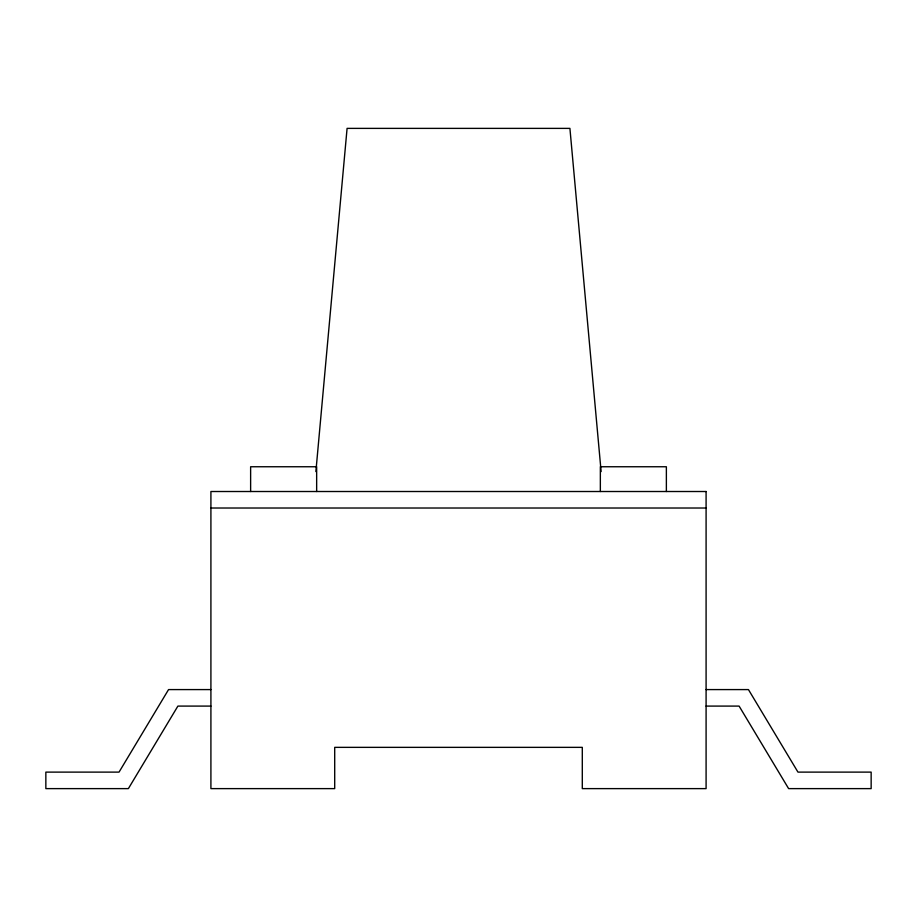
<?xml version="1.0" encoding="UTF-8"?>
<svg xmlns="http://www.w3.org/2000/svg" width="917" height="917" viewBox="0 0 917 917"><rect width="100%" height="100%" fill="white"/><g stroke="black" fill="none" stroke-linecap="round" stroke-linejoin="round"><path stroke-width="1.38" d="M315.884 471.579L347.084 128.38L569.915 128.38L601.116 471.579M210.91 508.018L706.09 508.018M210.91 689.584L168.556 689.584L119.038 772.114L45.85 772.114L45.85 788.62L128.38 788.62L177.898 706.09L210.91 706.09M706.09 689.584L748.444 689.584L797.962 772.114L871.15 772.114L871.15 788.62L788.62 788.62L739.102 706.09L706.09 706.09M666.372 491.512L666.372 466.753L600.348 466.753L600.348 491.512M316.652 491.512L316.652 466.753L250.628 466.753L250.628 491.512M706.09 491.512L210.91 491.512L210.91 788.62L334.705 788.62L334.705 747.355L582.295 747.355L582.295 788.62L706.09 788.62L706.09 491.512"/></g></svg>
